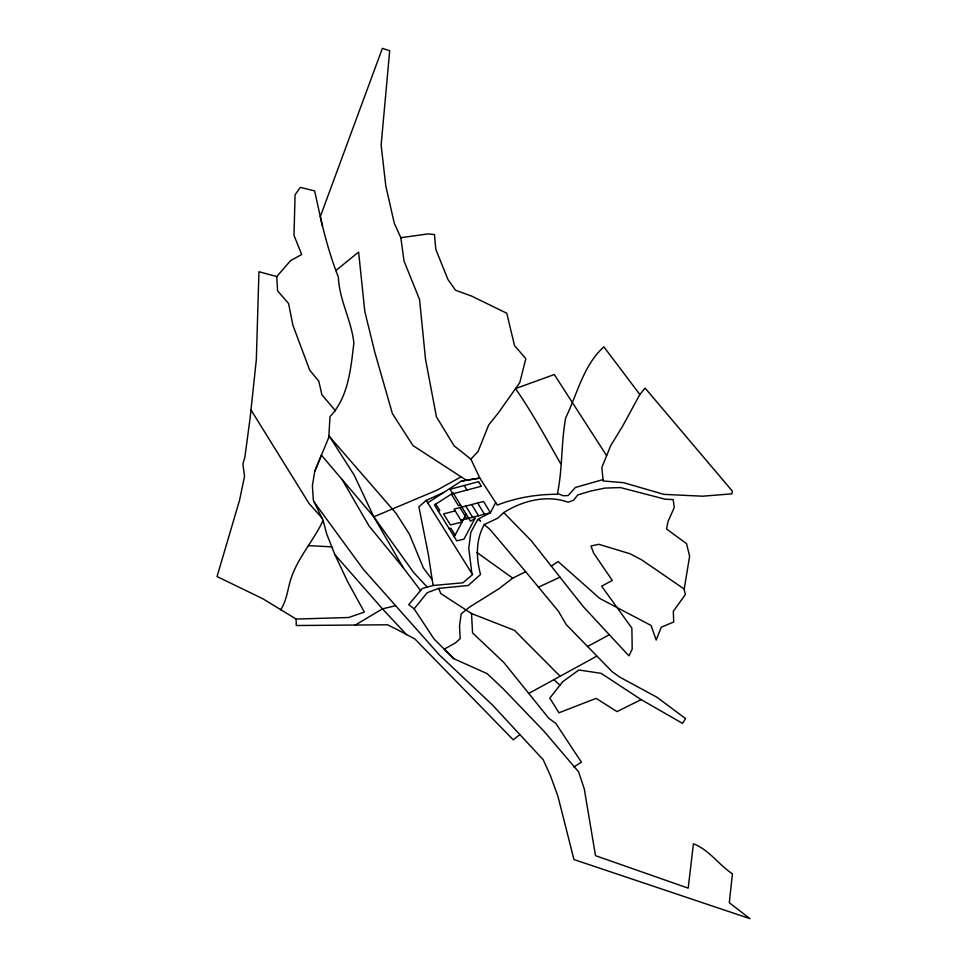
<?xml version="1.0" encoding="UTF-8"?>
<svg xmlns="http://www.w3.org/2000/svg" width="967" height="967" viewBox="0 0 967 967"><rect width="100%" height="100%" fill="white"/><g stroke="black" fill="none" stroke-linecap="round" stroke-linejoin="round"><path stroke-width="1.45" d="M639.852 394.5L645.11 388.093L732.321 491.091L731.971 493.835L702.634 496.204L663.821 494.355L623.727 482.702L603.178 480.962L601.825 467.532L610.636 445.799L622.966 425.54L639.852 394.5L603.867 346.839C583.452 365.151 577.323 393.859 565.659 417.913C561.017 443.224 562.661 469.237 557.294 494.294C536.939 494.21 516.293 497.691 497.292 505.1L479.825 478.097L470.917 459.168L454.091 445.799L436.431 416.837L425.516 359.228L419.557 299.504L404.013 261.005L400.846 237.701L394.294 223.28L385.797 185.894L381.131 145.05L389.689 50.731L382.376 48.35L320.307 216.644C325.009 237.145 330.617 257.524 338.365 277.106C339.308 300.254 351.492 320.379 353.862 343.067C350.803 368.5 348.555 397.183 329.977 416.584L328.804 437.422L314.771 471.243L312.401 485.688L313.344 500.314L323.087 520.427L326.834 534.316L334.884 554.635L347.516 581.469L364.354 612.087L348.676 617.502L296.107 619.049L262.782 598.73L217.043 576.55L239.538 500.29L244.542 476.344L242.898 463.93L244.82 457.476L250.115 418.119L256.328 359.736L258.951 271.727L276.767 276.574L290.584 260.619L301.692 254.526L294.004 235.368L295.068 194.838L300.326 187.38L314.626 190.898L322.434 226.29M328.804 437.422L328.889 435.912L396.059 513.308L409.392 534.183L423.413 568.004L432.176 579.668L433.156 585.494L422.289 588.504L408.751 604.641L414.118 608.835L434.074 639.006L453.753 658.66L487.175 673.661L503.033 688.613L544.095 731.354L578.604 771.847L584.261 788.842L595.503 855.662L688.202 888.165L693.424 843.78C709.415 849.981 718.747 864.836 732.442 873.83L729.299 902.731L749.957 918.65L573.951 859.542L557.923 796.216L550.404 775.558L543.236 759.784L492.336 704.883L439.489 655.058L363.35 569.345L314.323 502.32M503.747 512.607C522.289 500.773 546.706 494.488 568.028 502.199L573.504 500.314L577.758 494.947L590.353 491.127L604.858 488.081L620.439 487.586L665.236 499.214L673.165 499.552L674.277 507.433L667.992 521.588L666.577 529.046L686.51 543.623L689.616 556.267L684.153 589.471L685.385 594.536L673.322 611.277L673.709 621.986L661.271 627.208L656.194 640.057L651.057 625.468L599.673 598.392L558.092 561.537L551.299 566.118L531.221 540.674L503.747 512.607L497.654 518.215L484.286 524.561C475.619 539.828 476.054 557.971 480.539 574.471L468.246 585.47L438.704 588.383L427.221 592.686L414.118 608.835M314.771 471.243L321.431 455.203L373.782 516.813L413.779 572.669L427.305 587.174M280.623 609.875C287.03 600.132 287.61 588.698 291.2 577.976C298.344 556.883 313.84 540.372 323.087 520.427M495.648 502.562L490.414 512.752L478.617 518.832L480.623 521.092L477.71 519.521L470.772 532.479L468.765 548.507L471.92 573.612M454.248 536.806L466.179 514.13M470.917 459.168L478.012 451.577L488.71 424.96L498.706 412.425L519.775 382.606L525.843 358.648L514.553 345.654L506.768 313.248L471.642 296.095L455.517 290.233L447.987 279.584L435.791 249.353L434.473 234.57L428.018 233.929L400.846 237.701M443.926 492.336L426.217 500.41L418.892 506.817L428.369 554.575L432.176 579.668M335.9 270.506L358.612 252.061L364.825 311.579L374.918 352.641L392.409 413.634L413.018 445.618L466.287 480.188L479.825 478.097L461.223 481.179L427.704 502.804M519.811 734.654L513.259 739.815L414.77 638.873L396.639 629.324L387.598 624.779L296.289 625.516L296.107 619.049M641.169 699.624L616.982 711.603L596.131 698.367L558.926 712.788L549.824 698.126L562.613 681.795L578.858 669.986L601.148 673.334L641.169 699.624L682.509 723.364L685.555 718.578L657.028 697.292L619.956 677.226L612.57 672.077L566.251 624.634L558.394 611.192L525.697 571.727L512.703 578.133L499.032 588.685L469.575 607.071L461.199 613.888L459.506 625.975L460.183 638.691L455.227 643.031L444.252 649.159L453.753 658.66M573.721 767L581.433 762.214L555.807 723.389L548.785 718.3L503.831 662.48L472.573 632.926L471.509 613.549L440.759 593.508L438.704 588.383M355.07 625.178L382.473 608.872L395.624 605.693M528.768 693.424L596.772 656.182M461.162 476.779L436.758 490.293L373.782 516.813L354.103 474.966L329.807 436.975M587.501 646.536L609.355 634.715M538.438 587.211L559.941 577.178L583.21 606.551L628.961 655.892L632.176 649.195L631.898 628.163L601.643 586.183L612.292 580.442L593.665 553.112L590.946 545.992L598.791 544.3L629.976 553.74L641.641 559.833L684.213 589.036M603.045 479.596L575.425 487.453L568.161 495.551L563.024 495.733L557.488 493.375M438.16 510.963L439.828 510.528L435.815 504.085M460.643 505.137L458.467 505.705L451.335 494.113M455.179 510.89L443.551 513.888L450.429 524.936L462.033 521.999L454.079 509.101L483.585 501.486L490.414 512.752L460.945 520.222M449.159 528.623L450.827 528.2L455.131 535.126M461.223 481.179L466.287 480.188M433.156 585.494L462.975 582.787L472.561 574.616L426.217 500.41M308.231 545.618L331.802 546.863M470.905 613.308L514.504 630.363L560.038 676.187M476.84 552.435L512.703 578.133M484.286 524.561L490.269 529.759L525.697 571.727M553.898 679.656L559.929 685.24M406.551 634.654L382.473 608.872L334.884 554.635M321.757 517.683L309.053 503.517L250.852 409.706M335.537 410.866L321.926 394.826L318.784 381.191L309.694 370.143L292.868 325.13L288.565 303.481L277.565 290.898L276.767 276.574M420.585 590.535L403.13 567.605L369.019 525.951L341.931 479.233M551.299 566.118L559.941 577.178M606.623 455.675L554.296 374.531L515.508 388.589C532.164 412.486 546.198 438.317 560.63 463.64M459.929 507.59L466.783 518.747M465.804 506.079L472.658 517.26M464.22 485.494L466.988 490.051M471.715 504.556L478.556 515.762M477.638 503.021L484.467 514.263M373.782 516.813L403.13 567.605M475.075 518.312L464.015 539.078L456.787 540.867L434.437 504.967L453.16 492.952L470.518 521.213L475.075 518.312M478.556 481.687L450.03 489.266L452.81 493.799L481.312 486.268L478.556 481.687"/></g></svg>
